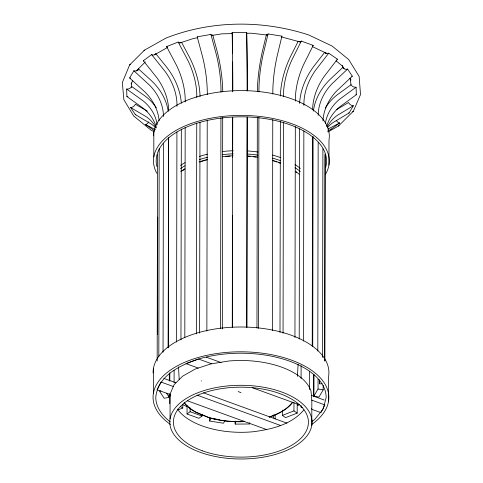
<?xml version="1.0" encoding="UTF-8"?>
<svg xmlns="http://www.w3.org/2000/svg" width="483" height="483" viewBox="0 0 483 483"><rect width="100%" height="100%" fill="white"/><g stroke="black" fill="none" stroke-linecap="round" stroke-linejoin="round"><path stroke-width="0.72" d="M232.782 90.816L232.782 89.077A52.556 0.863 89.5 0 0 232.655 61.957M247.278 90.695L247.284 88.957A52.556 0.863 89.5 0 0 246.994 48.131L246.68 32.373L232.184 32.494L232.468 53.281A47.123 0.773 89.5 0 1 232.679 89.597L232.679 91.861M153.389 393.295L153.431 368.493M153.799 156.909L153.842 132.107M157.168 361.018L157.53 154.669M157.494 334.641L157.7 217.157M158.822 356.436L159.185 148.583M163.043 352.264L163.411 143.662M168.193 347.808L168.555 137.643M168.253 347.494L168.615 138.138M160.917 390.898L159.462 391.158L164.196 398.264L169.273 397.358L169.279 393.597M169.304 380.791L169.316 373.256M169.768 403.703L169.787 394.665M169.811 381.111L169.823 372.822M170.046 418.876L170.088 394.068L174.091 384.679L182.652 376.154L195.186 369.072L210.842 363.916L228.55 361.036A71.14 36.853 0.1 0 1 311.004 391.001L311.831 400.612L311.789 425.414A71.14 36.853 0.1 0 1 200.161 452.299A71.14 36.853 0.1 0 1 210.799 388.718A71.14 36.853 0.1 0 1 311.789 425.414M174.091 382.445L174.109 370.395M176.555 342.103L176.923 131.992M176.965 106.387L176.971 104.883A47.123 33.055 53.5 0 0 165.307 71.713L151.632 54.603L143.324 60.749L156.999 77.86A47.123 33.055 53.5 0 1 168.664 111.03M180.962 339.935L181.33 129.021M178.505 409.705L182.791 408.038L182.797 404.271M184.808 337.689L185.176 127.578M185.218 101.973L185.224 100.47A47.123 24.313 68.7 0 0 176.663 65.634L166.617 46.579L178.185 42.069A4.649 2.397 68.7 0 0 179.984 42.776M202.009 414.529L202.009 416.032L198.93 418.308L187.048 413.991L187.06 405.708M187.048 413.991L190.121 411.715L190.133 407.948M196.376 333.934L196.744 123.068M196.792 97.463L196.792 95.96A47.123 24.313 68.7 0 0 188.231 61.124L178.185 42.069M199.618 333.143L199.986 122.229M206.863 331.06L207.231 120.195M207.279 94.59L207.279 93.086A47.123 13.192 79.9 0 0 202.667 57.163L197.233 36.847L210.938 34.408A4.649 1.298 79.9 0 0 212.297 35.066M225.042 420.572L223.472 423.229L209.604 421.025L209.61 417.258M220.568 328.627L220.936 117.761M220.985 92.156L220.985 90.653A47.123 13.192 79.9 0 0 216.372 54.73L210.938 34.408M222.325 328.995L222.699 117.327M232.269 327.577L232.631 117.466M232.371 327.341L232.565 215.859M232.667 157.102L232.74 117.176M249.681 422.595L249.729 423.983L235.233 424.104L235.239 421.091M246.765 327.456L247.127 117.345M247.175 90.985L247.181 89.482A47.123 0.773 89.5 0 0 246.97 53.16L246.68 32.373M246.867 327.22L247.236 117.061M256.962 327.969L257.33 117.81M258.526 328.325L258.888 117.466M258.936 91.861L258.936 90.351A47.123 11.719 -81 0 1 263.157 54.362L268.047 33.955L281.921 36.165L277.025 56.571A47.123 11.719 -81 0 0 272.81 92.561L272.804 94.064M272.394 330.535L272.762 119.669M273.378 417.867L273.384 414.855M275.135 418.99L275.141 414.474M279.995 332.509L280.363 121.589M297.208 403.323L297.19 413.116L285.616 417.626L282.38 415.398L282.392 410.127M283.062 333.246L283.43 122.38M283.479 96.775L283.479 95.272A47.123 23.063 -70 0 1 291.72 60.297L301.314 41.085L313.195 45.402L303.602 64.619A47.123 23.063 -70 0 0 295.367 99.589L295.361 101.098M297.19 413.116L293.954 410.888L293.966 402.605M294.95 337.563L295.318 126.703M299.212 339L299.581 128.834M301.042 405.593L301.036 407.103L302.298 407.555M301.09 378.479L301.108 365.673M303.493 341.095L303.855 130.984M303.904 105.379L303.904 103.875A47.123 32.15 -55.5 0 1 315.363 70.512L328.718 53.184L337.454 59.192L324.099 76.519A47.123 32.15 -55.5 0 0 312.64 109.883M309.368 389.654L309.398 371.578M311.318 408.872L311.372 408.455L311.312 408.793M312.229 346.347L312.592 136.991M312.736 346.661L313.099 137.25M313.757 396.531L313.793 374.687M323.193 385.331L323.181 389.853L318.955 397.032L313.817 396.217L313.853 374.367M317.802 351.038L318.164 142.431M313.817 396.217L318.043 389.032L318.062 379.24M322.155 383.786L319.468 383.81L319.474 380.043M322.535 357.39L322.898 148.782M324.6 360.439L324.962 154.095M324.878 361.169L325.234 155.58M328.537 401.385L328.579 376.577A87.9 45.535 0.1 0 0 244.295 327.033A87.9 45.535 0.1 0 0 153.105 372.948M328.947 164.993L328.989 140.191A87.9 45.535 0.1 0 0 245.424 90.665A87.9 45.535 0.1 0 0 153.516 135.814M257.373 91.444L257.397 89.711A52.556 13.071 -81 0 1 262.885 49.308L266.441 34.583M201.532 380.936L201.212 380.966M280.406 95.978L280.448 94.251A52.556 25.72 -70 0 1 291.183 55.177L298.156 41.315M299.641 103.404L299.683 102.257A52.556 35.857 -55.5 0 1 314.614 65.283L324.781 52.2M297.419 376.366L298.096 364.339M132.614 80.649L131.201 83.97L131.358 82.973L131.738 87.459M328.029 131.919L338.45 126.027L353.369 111.175L360.517 94.559L359.135 76.411L348.672 59.512L332.056 46.006L308.734 34.963C262.643 19.833 211.282 20.262 165.995 38.066L144.55 50.087L129.631 64.939L122.326 82.557L123.865 99.709L133.676 115.962L150.944 130.114L154.294 131.708M159.112 120.78A47.123 38.568 30.5 0 0 145.606 92.639L129.643 77.962L133.869 70.784A4.649 3.804 30.5 0 0 138.603 69.015L150.756 80.075A52.556 43.017 30.5 0 1 168.181 111.054M137.546 70.808L138.603 69.015M327.77 127.234A47.123 38.568 30.5 0 1 333.107 122.531L349.112 112.944L353.345 105.759A4.649 3.804 30.5 0 1 348.617 102.487L336.434 109.677M209.604 421.025L211.168 418.363L219.197 419.642M136.327 70.886L145.383 61.878M303.916 409.862C291.406 424.805 271.229 429.459 252.742 431.79A67.511 34.975 0.1 0 1 177.4 409.047M129.631 64.939L130.313 64.269M143.958 50.679L144.55 50.087M338.45 126.027L339.042 125.441M352.687 111.851L353.369 111.175M322.976 120.955A47.123 38.091 -33.7 0 1 336.506 91.112L352.324 76.175L347.591 69.069L331.773 84.006A47.123 38.091 -33.7 0 0 318.212 115.322M347.591 69.069A4.649 3.755 -33.7 0 1 346.13 69.28L345.659 69.25A4.649 3.755 -33.7 0 1 342.924 67.379L330.885 78.638A52.556 42.48 -33.7 0 0 313.401 111.12M327.438 131.165L331.356 129.124L339.664 122.978A4.649 3.26 53.5 0 1 336.253 120.352M325.367 108.017A52.556 44.949 -2 0 1 338.402 93.937L351.135 84.706A4.649 3.973 -2 0 0 356.074 87.188L339.344 99.456A47.123 40.3 -2 0 0 325.397 123.37M356.074 87.188L356.339 94.698L339.609 106.966A47.123 40.3 -2 0 0 326.599 126.546M311.541 421.659L314.632 419.588L323.187 408.968L326.146 397.551A85.183 44.128 0.1 0 0 198.543 359.02L185.913 363.59L198.235 368.07M353.345 105.759L337.339 115.346A47.123 38.568 30.5 0 0 327.202 126.957M154.753 54.676L167.583 47.425M327.903 129.106L339.664 122.978M282.38 415.398L293.954 410.888M179.543 43.078L193.725 38.405L197.42 37.807M212.2 35.404L221.812 33.84L232.371 33.611M246.704 33.297L251.232 33.2L267.455 35.078M242.381 421.261L244.555 421.242M318.043 389.032L323.181 389.853M281.444 36.919L300.323 42.021M206.319 357.191L221.142 362.576M311.505 395.408L324.214 400.027M211.657 363.784L198.543 359.02C180.358 365.22 157.989 375.43 155.78 397.129A85.183 44.128 0.1 0 0 170.288 421.888M311.795 400.165L324.908 404.935L320.923 412.651L312.072 409.433M252.361 387.734L299.049 404.7M163.834 378.406L175.866 382.778M203.47 392.812L286.987 423.156M173.312 386.509L160.996 382.029L157.011 389.745L170.125 394.514M197.016 395.118L280.496 425.451M187.283 400.745L266.55 429.55M190.121 411.715L202.009 416.032M238.161 391.526L240.969 392.691M312.362 46.591L326.472 53.299M148.855 121.855A4.649 3.17 -55.5 0 1 145.528 124.536L155.52 129.734M147.351 111.187L135.343 104.195A4.649 3.755 -33.7 0 1 130.664 107.546L135.397 114.652L151.173 123.98A47.123 38.091 -33.7 0 1 155.955 128.092M130.664 107.546L146.44 116.874A47.123 38.091 -33.7 0 1 156.087 127.705M325.361 52.599L326.526 53.402M145.528 124.536L154.264 130.543A4.649 3.17 -55.5 0 0 154.675 130.41M180.461 406.432L182.791 408.038M156.335 127.192A47.123 40.3 -2 0 0 143.602 108.53L126.914 96.54L126.649 89.029L143.336 101.019A47.123 40.3 -2 0 1 157.198 124.705M336.059 60.864L342.858 66.388L342.205 65.742L344.107 68.864M133.869 70.784L149.833 85.461A47.123 38.568 30.5 0 1 163.453 116.548M155.689 53.553L166.098 66.467A52.556 36.871 53.5 0 1 181.318 103.193M342.924 67.379L343.709 68.562M166.514 393.216L169.273 397.358M349.813 78.216L350.954 80.087L350.513 79.194M181.517 42.25L188.817 55.992A52.556 27.12 68.7 0 1 199.992 94.885L200.034 96.618M232.232 33.478L232.184 32.494M212.743 35.005L216.692 49.671A52.556 14.713 79.9 0 1 222.723 89.983L222.741 91.716M350.362 78.204L350.942 84.93M170.088 394.068L170.245 395.921M178.523 366.839L179.193 379.626M319.335 380.055L319.468 383.81M235.136 421.321L235.233 424.104M232.293 33.279L232.498 48.246A52.556 0.863 89.5 0 1 232.565 53.643M312.205 139.098A52.556 36.871 53.5 0 1 313.256 136.683M331.356 129.124A4.649 3.26 53.5 0 1 330.933 129.003M299.261 404.808A85.183 44.128 0.1 0 1 297.359 405.696M186.963 406.577A85.183 44.128 0.1 0 1 182.453 404.512M169.768 396.646A85.183 44.128 0.1 0 1 168.682 395.758M170.439 424.436A87.9 45.535 0.1 0 1 181.717 363.627A87.9 45.535 0.1 0 1 299.671 363.524A87.9 45.535 0.1 0 1 311.903 424.315M301.314 41.085A4.649 2.276 -70 0 1 298.754 41.242M155.043 54.458A4.649 3.26 53.5 0 1 151.632 54.603M155.514 53.891A4.649 3.26 53.5 0 1 155.297 54.193M349.112 112.944A4.649 3.804 30.5 0 1 348.623 112.895M356.339 94.698A4.649 3.973 -2 0 1 355.826 94.734M352.324 76.175A4.649 3.755 -33.7 0 1 351.835 76.296M281.921 36.165A4.649 1.153 -81 0 1 281.323 37.01M328.718 53.184A4.649 3.17 -55.5 0 1 324.95 52.538M337.454 59.192A4.649 3.17 -55.5 0 1 337.043 59.385M313.195 45.402A4.649 2.276 -70 0 1 312.604 45.855M268.047 33.955A4.649 1.153 -81 0 1 266.839 34.631M155.224 106.236A52.556 44.949 -2 0 0 144.296 95.489L131.593 86.463A4.649 3.973 -2 0 1 128.689 88.848L128.206 88.957A4.649 3.973 -2 0 1 126.649 89.029M155.586 106.743A52.556 44.949 -2 0 1 156.293 107.775M197.74 37.553A4.649 1.298 79.9 0 1 197.233 36.847M143.747 60.936A4.649 3.26 53.5 0 1 143.324 60.749M180.884 42.184A4.649 2.397 68.7 0 1 180.479 42.582M167.239 47.026A4.649 2.397 68.7 0 1 166.617 46.579M130.633 78.137A4.649 3.804 30.5 0 1 129.643 77.962M127.947 96.546A4.649 3.973 -2 0 1 126.914 96.54M135.886 114.598A4.649 3.755 -33.7 0 1 135.397 114.652M156.824 173.3A87.9 45.535 0.1 0 1 242.484 115.425A87.9 45.535 0.1 0 1 325.288 174.617M156.89 166.502A85.183 44.128 0.1 0 1 242.279 116.832A85.183 44.128 0.1 0 1 325.602 167.643M292.438 402.182A57.996 30.043 0.1 0 1 269.146 416.962M244.7 421.387A57.996 30.043 0.1 0 1 208.27 417.234L196.424 412.337A57.996 30.043 0.1 0 1 184.403 402.737M292.801 402.248A58.383 30.242 0.1 0 1 269.351 417.131M244.38 421.605A58.383 30.242 0.1 0 1 208.07 417.409L196.146 412.476A58.383 30.242 0.1 0 1 184.047 402.816M180.769 171.664A69.244 35.875 0.1 0 1 184.971 168.724M199.105 161.992A69.244 35.875 0.1 0 1 207.038 159.547M222.512 156.619A69.244 35.875 0.1 0 1 232.969 155.78M247.266 155.967A69.244 35.875 0.1 0 1 257.626 157.09M272.853 160.434A69.244 35.875 0.1 0 1 280.611 163.115M295.373 171.139A69.244 35.875 0.1 0 1 299.086 174.242M182.864 170.517A68.791 35.633 0.1 0 1 184.693 169.279M200.077 161.938A68.791 35.633 0.1 0 1 205.184 160.326M205.867 160.133A68.791 35.633 0.1 0 1 207.243 159.758M225.537 156.528A68.791 35.633 0.1 0 1 229.999 156.166M247.211 156.202A68.791 35.633 0.1 0 1 250.194 156.438M253.152 156.74A68.791 35.633 0.1 0 1 256.062 157.108M272.623 160.64A68.791 35.633 0.1 0 1 273.964 161.05M274.688 161.28A68.791 35.633 0.1 0 1 276.844 161.998M278.256 162.505A68.791 35.633 0.1 0 1 280.333 163.302M295.566 171.706A68.791 35.633 0.1 0 1 296.659 172.576M180.485 165.44A72.981 37.807 0.1 0 1 185.037 162.644M199.443 156.456A72.981 37.807 0.1 0 1 207.394 154.204M222.307 151.559A72.981 37.807 0.1 0 1 233.223 150.726M247.133 150.913A72.981 37.807 0.1 0 1 257.958 152.024M272.684 155.079A72.981 37.807 0.1 0 1 280.478 157.561M295.028 164.594A72.981 37.807 0.1 0 1 300.323 168.422M180.479 168.537A72.981 37.807 0.1 0 1 185.031 165.747M199.437 159.559A72.981 37.807 0.1 0 1 207.388 157.307M222.301 154.657A72.981 37.807 0.1 0 1 233.223 153.829M247.133 154.011A72.981 37.807 0.1 0 1 257.952 155.128M272.678 158.176A72.981 37.807 0.1 0 1 280.472 160.664M295.022 167.692A72.981 37.807 0.1 0 1 300.317 171.519M202.238 450.76A67.511 34.975 0.1 0 0 308.178 425.251A67.511 34.975 0.1 0 0 212.333 390.421A67.511 34.975 0.1 0 0 202.238 450.76"/></g></svg>
